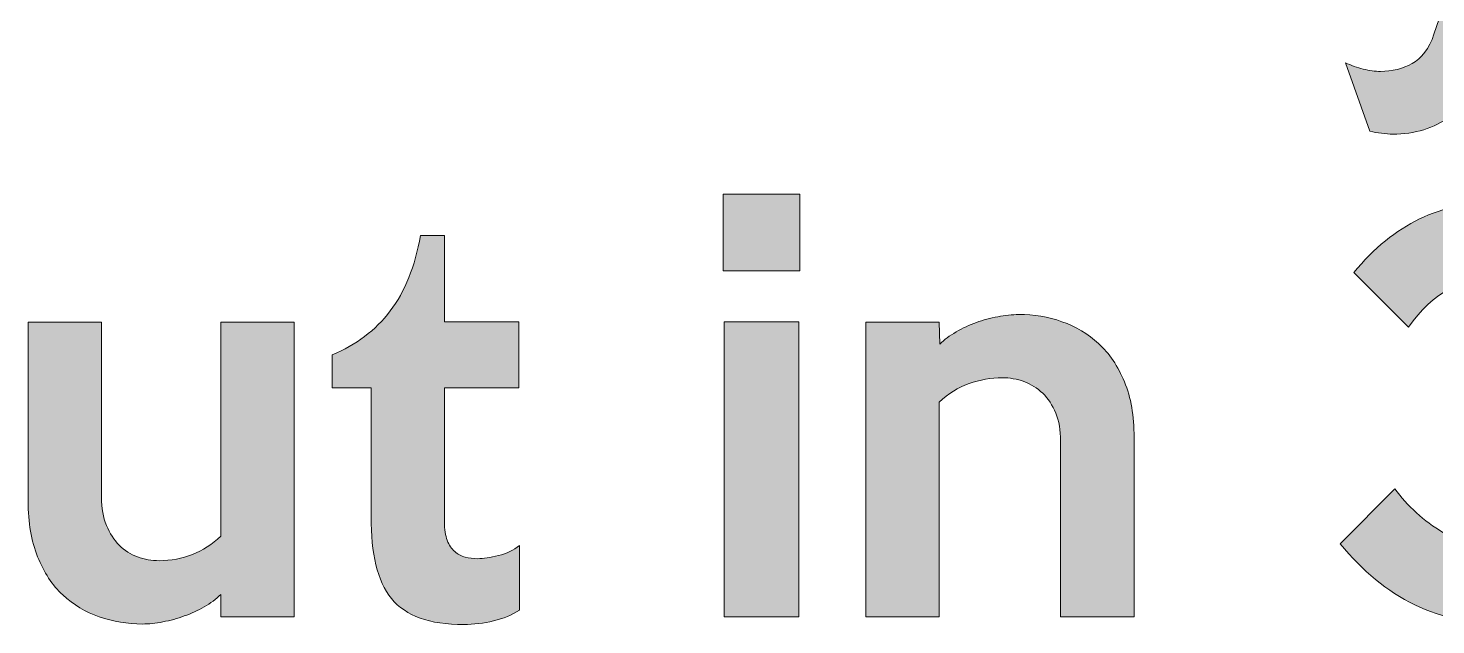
# Model space of a CAD drawing. Header units: inches. Extents: x -572 to 1154, y 60 to 244.
# Drawn here: x 500.19 to 514, y 122.09 to 127.95 of the extents above; entities that cross this region are included whole.
import ezdxf

# ---------------------------------------------------------------- set-up
doc = ezdxf.new("R2010")
doc.units = ezdxf.units.IN
doc.header["$MEASUREMENT"] = 0
doc.layers.add('Layer 1', color=7, linetype='Continuous')

# ---------------------------------------------------------------- blocks, each defined once
blk = doc.blocks.new('block 12')
at = {"layer": 'Layer 1', "true_color": 0xffffff}
h = blk.add_hatch(color=7, dxfattribs=at)
h.dxf.hatch_style = 2
edge = h.paths.add_edge_path()
edge.add_spline(control_points=[(515.82, 131.068), (515.82, 131.068), (514.519, 127.634), (514.519, 127.634), (514.423, 127.376), (514.296, 127.192), (514.139, 127.079), (513.983, 126.965), (513.796, 126.908), (513.579, 126.908), (513.546, 126.908), (513.509, 126.911), (513.469, 126.916), (513.429, 126.921), (513.39, 126.928), (513.354, 126.938), (513.354, 126.938), (513.114, 127.608), (513.114, 127.608), (513.17, 127.582), (513.229, 127.561), (513.289, 127.546), (513.349, 127.531), (513.406, 127.523), (513.458, 127.523), (513.572, 127.523), (513.675, 127.549), (513.768, 127.6), (513.863, 127.653), (513.934, 127.748), (513.983, 127.888), (513.983, 127.888), (514.083, 128.178), (514.083, 128.178), (514.083, 128.178), (512.969, 131.067), (512.969, 131.067), (512.969, 131.067), (513.754, 131.067), (513.754, 131.067), (513.754, 131.067), (514.419, 129.208), (514.419, 129.208), (514.419, 129.208), (515.044, 131.067), (515.044, 131.067), (515.044, 131.067), (515.82, 131.068), (515.82, 131.068), (515.82, 131.068), (515.82, 131.068), (515.82, 131.068)], knot_values=[0, 0, 0, 0, 1, 1, 1, 2, 2, 2, 3, 3, 3, 4, 4, 4, 5, 5, 5, 6, 6, 6, 7, 7, 7, 8, 8, 8, 9, 9, 9, 10, 10, 10, 11, 11, 11, 12, 12, 12, 13, 13, 13, 14, 14, 14, 15, 15, 15, 16, 16, 16, 17, 17, 17, 17], degree=3, periodic=1)
at = {"layer": 'Layer 1', "lineweight": 0}
blk.add_open_spline([(515.82, 131.068), (515.82, 131.068), (514.519, 127.634), (514.519, 127.634), (514.423, 127.376), (514.296, 127.192), (514.139, 127.079), (513.983, 126.965), (513.796, 126.908), (513.579, 126.908), (513.546, 126.908), (513.509, 126.911), (513.469, 126.916), (513.429, 126.921), (513.39, 126.928), (513.354, 126.938), (513.354, 126.938), (513.114, 127.608), (513.114, 127.608), (513.17, 127.582), (513.229, 127.561), (513.289, 127.546), (513.349, 127.531), (513.406, 127.523), (513.458, 127.523), (513.572, 127.523), (513.675, 127.549), (513.768, 127.6), (513.863, 127.653), (513.934, 127.748), (513.983, 127.888), (513.983, 127.888), (514.083, 128.178), (514.083, 128.178), (514.083, 128.178), (512.969, 131.067), (512.969, 131.067), (512.969, 131.067), (513.754, 131.067), (513.754, 131.067), (513.754, 131.067), (514.419, 129.208), (514.419, 129.208), (514.419, 129.208), (515.044, 131.067), (515.044, 131.067), (515.044, 131.067), (515.82, 131.068), (515.82, 131.068), (515.82, 131.068), (515.82, 131.068), (515.82, 131.068)], degree=3, knots=[0, 0, 0, 0, 1, 1, 1, 2, 2, 2, 3, 3, 3, 4, 4, 4, 5, 5, 5, 6, 6, 6, 7, 7, 7, 8, 8, 8, 9, 9, 9, 10, 10, 10, 11, 11, 11, 12, 12, 12, 13, 13, 13, 14, 14, 14, 15, 15, 15, 16, 16, 16, 17, 17, 17, 17], dxfattribs=at)
blk = doc.blocks.new('block 13')
at = {"layer": 'Layer 1', "true_color": 0xffffff}
h = blk.add_hatch(color=7, dxfattribs=at)
h.dxf.hatch_style = 2
h.paths.add_polyline_path([(507.76, 125.568), (507.01, 125.568), (507.01, 126.318), (507.76, 126.318)])
h.paths.add_polyline_path([(507.75, 122.173), (507.02, 122.173), (507.02, 125.068), (507.75, 125.068)])
h = blk.add_hatch(color=7, dxfattribs=at)
h.dxf.hatch_style = 2
edge = h.paths.add_edge_path()
edge.add_spline(control_points=[(516.169, 123.382), (516.169, 123.172), (516.13, 122.987), (516.052, 122.825), (515.974, 122.664), (515.869, 122.528), (515.737, 122.42), (515.605, 122.312), (515.45, 122.231), (515.274, 122.175), (515.097, 122.121), (514.91, 122.094), (514.714, 122.094), (514.37, 122.094), (514.064, 122.16), (513.794, 122.291), (513.524, 122.423), (513.281, 122.622), (513.064, 122.889), (513.064, 122.889), (513.6, 123.429), (513.6, 123.429), (513.66, 123.345), (513.73, 123.266), (513.81, 123.194), (513.89, 123.12), (513.977, 123.056), (514.07, 123.001), (514.163, 122.946), (514.262, 122.903), (514.368, 122.871), (514.473, 122.839), (514.578, 122.823), (514.685, 122.823), (514.774, 122.823), (514.86, 122.836), (514.942, 122.861), (515.023, 122.886), (515.095, 122.922), (515.156, 122.971), (515.217, 123.02), (515.268, 123.079), (515.306, 123.151), (515.345, 123.223), (515.364, 123.307), (515.364, 123.404), (515.364, 123.527), (515.329, 123.624), (515.259, 123.696), (515.189, 123.768), (515.101, 123.821), (514.996, 123.859), (514.891, 123.895), (514.78, 123.918), (514.662, 123.926), (514.544, 123.934), (514.437, 123.938), (514.344, 123.938), (514.344, 123.938), (514.344, 124.498), (514.344, 124.498), (514.434, 124.498), (514.534, 124.504), (514.645, 124.513), (514.755, 124.523), (514.857, 124.546), (514.953, 124.581), (515.048, 124.616), (515.128, 124.668), (515.193, 124.738), (515.257, 124.808), (515.29, 124.901), (515.29, 125.018), (515.29, 125.105), (515.273, 125.18), (515.24, 125.243), (515.206, 125.306), (515.162, 125.359), (515.107, 125.4), (515.052, 125.442), (514.988, 125.473), (514.917, 125.493), (514.845, 125.513), (514.769, 125.523), (514.689, 125.523), (514.283, 125.523), (513.964, 125.354), (513.734, 125.013), (513.734, 125.013), (513.195, 125.549), (513.195, 125.549), (513.394, 125.789), (513.61, 125.964), (513.842, 126.076), (514.073, 126.187), (514.346, 126.244), (514.659, 126.244), (514.825, 126.244), (514.994, 126.218), (515.164, 126.166), (515.334, 126.115), (515.488, 126.041), (515.627, 125.944), (515.766, 125.847), (515.878, 125.726), (515.964, 125.581), (516.051, 125.436), (516.094, 125.272), (516.094, 125.089), (516.094, 124.995), (516.078, 124.906), (516.046, 124.821), (516.014, 124.737), (515.973, 124.658), (515.922, 124.586), (515.87, 124.515), (515.808, 124.449), (515.737, 124.391), (515.665, 124.332), (515.59, 124.284), (515.509, 124.244), (515.6, 124.21), (515.684, 124.165), (515.764, 124.109), (515.845, 124.052), (515.915, 123.986), (515.975, 123.91), (516.035, 123.835), (516.083, 123.754), (516.117, 123.666), (516.152, 123.577), (516.169, 123.483), (516.169, 123.382)], knot_values=[0, 0, 0, 0, 1, 1, 1, 2, 2, 2, 3, 3, 3, 4, 4, 4, 5, 5, 5, 6, 6, 6, 7, 7, 7, 8, 8, 8, 9, 9, 9, 10, 10, 10, 11, 11, 11, 12, 12, 12, 13, 13, 13, 14, 14, 14, 15, 15, 15, 16, 16, 16, 17, 17, 17, 18, 18, 18, 19, 19, 19, 20, 20, 20, 21, 21, 21, 22, 22, 22, 23, 23, 23, 24, 24, 24, 25, 25, 25, 26, 26, 26, 27, 27, 27, 28, 28, 28, 29, 29, 29, 30, 30, 30, 31, 31, 31, 32, 32, 32, 33, 33, 33, 34, 34, 34, 35, 35, 35, 36, 36, 36, 37, 37, 37, 38, 38, 38, 39, 39, 39, 40, 40, 40, 41, 41, 41, 42, 42, 42, 43, 43, 43, 44, 44, 44, 44], degree=3, periodic=1)
h = blk.add_hatch(color=7, dxfattribs=at)
h.dxf.hatch_style = 2
edge = h.paths.add_edge_path()
edge.add_spline(control_points=[(505.01, 122.238), (504.937, 122.191), (504.852, 122.157), (504.755, 122.132), (504.659, 122.11), (504.562, 122.097), (504.465, 122.097), (504.295, 122.097), (504.152, 122.118), (504.035, 122.16), (503.919, 122.202), (503.825, 122.266), (503.755, 122.352), (503.685, 122.439), (503.634, 122.55), (503.602, 122.683), (503.57, 122.816), (503.554, 122.973), (503.554, 123.153), (503.554, 123.153), (503.554, 124.418), (503.554, 124.418), (503.554, 124.418), (503.174, 124.418), (503.174, 124.418), (503.174, 124.418), (503.174, 124.743), (503.174, 124.743), (503.408, 124.84), (503.597, 124.983), (503.742, 125.173), (503.887, 125.363), (503.985, 125.61), (504.04, 125.914), (504.04, 125.914), (504.274, 125.914), (504.274, 125.914), (504.274, 125.914), (504.274, 125.068), (504.274, 125.068), (504.274, 125.068), (505.004, 125.068), (505.004, 125.068), (505.004, 125.068), (505.004, 124.418), (505.004, 124.418), (505.004, 124.418), (504.274, 124.418), (504.274, 124.418), (504.274, 124.418), (504.274, 123.103), (504.274, 123.103), (504.274, 123.03), (504.283, 122.969), (504.302, 122.923), (504.32, 122.876), (504.345, 122.84), (504.375, 122.813), (504.405, 122.786), (504.439, 122.768), (504.477, 122.758), (504.515, 122.748), (504.556, 122.743), (504.6, 122.743), (504.656, 122.743), (504.724, 122.753), (504.805, 122.773), (504.885, 122.793), (504.953, 122.826), (505.01, 122.873), (505.01, 122.873), (505.01, 122.238), (505.01, 122.238), (505.01, 122.238), (505.01, 122.238), (505.01, 122.238)], knot_values=[0, 0, 0, 0, 1, 1, 1, 2, 2, 2, 3, 3, 3, 4, 4, 4, 5, 5, 5, 6, 6, 6, 7, 7, 7, 8, 8, 8, 9, 9, 9, 10, 10, 10, 11, 11, 11, 12, 12, 12, 13, 13, 13, 14, 14, 14, 15, 15, 15, 16, 16, 16, 17, 17, 17, 18, 18, 18, 19, 19, 19, 20, 20, 20, 21, 21, 21, 22, 22, 22, 23, 23, 23, 24, 24, 24, 25, 25, 25, 25], degree=3, periodic=1)
h = blk.add_hatch(color=7, dxfattribs=at)
h.dxf.hatch_style = 2
edge = h.paths.add_edge_path()
edge.add_spline(control_points=[(511.04, 122.173), (511.04, 122.173), (510.32, 122.173), (510.32, 122.173), (510.32, 122.173), (510.32, 123.898), (510.32, 123.898), (510.32, 124.002), (510.303, 124.093), (510.272, 124.171), (510.24, 124.248), (510.197, 124.314), (510.144, 124.366), (510.091, 124.417), (510.03, 124.455), (509.96, 124.481), (509.892, 124.505), (509.82, 124.518), (509.747, 124.518), (509.637, 124.518), (509.528, 124.498), (509.421, 124.461), (509.314, 124.422), (509.216, 124.361), (509.129, 124.277), (509.129, 124.277), (509.129, 122.172), (509.129, 122.172), (509.129, 122.172), (508.41, 122.172), (508.41, 122.172), (508.41, 122.172), (508.41, 125.062), (508.41, 125.062), (508.41, 125.062), (509.129, 125.062), (509.129, 125.062), (509.129, 125.062), (509.135, 124.848), (509.135, 124.848), (509.178, 124.891), (509.231, 124.931), (509.294, 124.967), (509.358, 125.004), (509.424, 125.035), (509.493, 125.06), (509.56, 125.085), (509.631, 125.105), (509.703, 125.117), (509.774, 125.131), (509.843, 125.138), (509.91, 125.138), (510.057, 125.138), (510.198, 125.115), (510.333, 125.068), (510.468, 125.021), (510.588, 124.95), (510.693, 124.853), (510.798, 124.757), (510.882, 124.631), (510.946, 124.478), (511.009, 124.324), (511.041, 124.143), (511.041, 123.933), (511.041, 123.933), (511.041, 122.173), (511.041, 122.173), (511.041, 122.173), (511.04, 122.173), (511.04, 122.173), (511.04, 122.173), (511.04, 122.173), (511.04, 122.173)], knot_values=[0, 0, 0, 0, 1, 1, 1, 2, 2, 2, 3, 3, 3, 4, 4, 4, 5, 5, 5, 6, 6, 6, 7, 7, 7, 8, 8, 8, 9, 9, 9, 10, 10, 10, 11, 11, 11, 12, 12, 12, 13, 13, 13, 14, 14, 14, 15, 15, 15, 16, 16, 16, 17, 17, 17, 18, 18, 18, 19, 19, 19, 20, 20, 20, 21, 21, 21, 22, 22, 22, 23, 23, 23, 24, 24, 24, 24], degree=3, periodic=1)
h = blk.add_hatch(color=7, dxfattribs=at)
h.dxf.hatch_style = 2
edge = h.paths.add_edge_path()
edge.add_spline(control_points=[(502.8, 122.173), (502.8, 122.173), (502.08, 122.173), (502.08, 122.173), (502.08, 122.173), (502.08, 122.393), (502.08, 122.393), (502.033, 122.346), (501.979, 122.306), (501.918, 122.271), (501.856, 122.235), (501.791, 122.205), (501.722, 122.181), (501.654, 122.156), (501.584, 122.137), (501.512, 122.123), (501.441, 122.11), (501.373, 122.102), (501.31, 122.102), (501.164, 122.102), (501.023, 122.126), (500.888, 122.172), (500.753, 122.219), (500.634, 122.291), (500.53, 122.387), (500.427, 122.483), (500.344, 122.609), (500.283, 122.762), (500.221, 122.916), (500.19, 123.097), (500.19, 123.307), (500.19, 123.307), (500.19, 125.063), (500.19, 125.063), (500.19, 125.063), (500.91, 125.063), (500.91, 125.063), (500.91, 125.063), (500.91, 123.343), (500.91, 123.343), (500.91, 123.239), (500.926, 123.148), (500.958, 123.07), (500.99, 122.992), (501.031, 122.927), (501.083, 122.875), (501.135, 122.823), (501.194, 122.785), (501.263, 122.76), (501.331, 122.735), (501.402, 122.723), (501.476, 122.723), (501.709, 122.723), (501.91, 122.804), (502.081, 122.963), (502.081, 122.963), (502.081, 125.064), (502.081, 125.064), (502.081, 125.064), (502.801, 125.064), (502.801, 125.064), (502.801, 125.064), (502.801, 122.173), (502.801, 122.173), (502.801, 122.173), (502.8, 122.173), (502.8, 122.173)], knot_values=[0, 0, 0, 0, 1, 1, 1, 2, 2, 2, 3, 3, 3, 4, 4, 4, 5, 5, 5, 6, 6, 6, 7, 7, 7, 8, 8, 8, 9, 9, 9, 10, 10, 10, 11, 11, 11, 12, 12, 12, 13, 13, 13, 14, 14, 14, 15, 15, 15, 16, 16, 16, 17, 17, 17, 18, 18, 18, 19, 19, 19, 20, 20, 20, 21, 21, 21, 22, 22, 22, 22], degree=3, periodic=1)
at = {"layer": 'Layer 1', "lineweight": 0}
for points in [[(507.76, 125.568), (507.01, 125.568), (507.01, 126.318), (507.76, 126.318), (507.76, 125.568)], [(507.75, 122.173), (507.02, 122.173), (507.02, 125.068), (507.75, 125.068), (507.75, 122.173)]]:
    blk.add_lwpolyline(points, dxfattribs=at)
for points, knots in [([(516.169, 123.382), (516.169, 123.172), (516.13, 122.987), (516.052, 122.825), (515.974, 122.664), (515.869, 122.528), (515.737, 122.42), (515.605, 122.312), (515.45, 122.231), (515.274, 122.175), (515.097, 122.121), (514.91, 122.094), (514.714, 122.094), (514.37, 122.094), (514.064, 122.16), (513.794, 122.291), (513.524, 122.423), (513.281, 122.622), (513.064, 122.889), (513.064, 122.889), (513.6, 123.429), (513.6, 123.429), (513.66, 123.345), (513.73, 123.266), (513.81, 123.194), (513.89, 123.12), (513.977, 123.056), (514.07, 123.001), (514.163, 122.946), (514.262, 122.903), (514.368, 122.871), (514.473, 122.839), (514.578, 122.823), (514.685, 122.823), (514.774, 122.823), (514.86, 122.836), (514.942, 122.861), (515.023, 122.886), (515.095, 122.922), (515.156, 122.971), (515.217, 123.02), (515.268, 123.079), (515.306, 123.151), (515.345, 123.223), (515.364, 123.307), (515.364, 123.404), (515.364, 123.527), (515.329, 123.624), (515.259, 123.696), (515.189, 123.768), (515.101, 123.821), (514.996, 123.859), (514.891, 123.895), (514.78, 123.918), (514.662, 123.926), (514.544, 123.934), (514.437, 123.938), (514.344, 123.938), (514.344, 123.938), (514.344, 124.498), (514.344, 124.498), (514.434, 124.498), (514.534, 124.504), (514.645, 124.513), (514.755, 124.523), (514.857, 124.546), (514.953, 124.581), (515.048, 124.616), (515.128, 124.668), (515.193, 124.738), (515.257, 124.808), (515.29, 124.901), (515.29, 125.018), (515.29, 125.105), (515.273, 125.18), (515.24, 125.243), (515.206, 125.306), (515.162, 125.359), (515.107, 125.4), (515.052, 125.442), (514.988, 125.473), (514.917, 125.493), (514.845, 125.513), (514.769, 125.523), (514.689, 125.523), (514.283, 125.523), (513.964, 125.354), (513.734, 125.013), (513.734, 125.013), (513.195, 125.549), (513.195, 125.549), (513.394, 125.789), (513.61, 125.964), (513.842, 126.076), (514.073, 126.187), (514.346, 126.244), (514.659, 126.244), (514.825, 126.244), (514.994, 126.218), (515.164, 126.166), (515.334, 126.115), (515.488, 126.041), (515.627, 125.944), (515.766, 125.847), (515.878, 125.726), (515.964, 125.581), (516.051, 125.436), (516.094, 125.272), (516.094, 125.089), (516.094, 124.995), (516.078, 124.906), (516.046, 124.821), (516.014, 124.737), (515.973, 124.658), (515.922, 124.586), (515.87, 124.515), (515.808, 124.449), (515.737, 124.391), (515.665, 124.332), (515.59, 124.284), (515.509, 124.244), (515.6, 124.21), (515.684, 124.165), (515.764, 124.109), (515.845, 124.052), (515.915, 123.986), (515.975, 123.91), (516.035, 123.835), (516.083, 123.754), (516.117, 123.666), (516.152, 123.577), (516.169, 123.483), (516.169, 123.382)], [0, 0, 0, 0, 1, 1, 1, 2, 2, 2, 3, 3, 3, 4, 4, 4, 5, 5, 5, 6, 6, 6, 7, 7, 7, 8, 8, 8, 9, 9, 9, 10, 10, 10, 11, 11, 11, 12, 12, 12, 13, 13, 13, 14, 14, 14, 15, 15, 15, 16, 16, 16, 17, 17, 17, 18, 18, 18, 19, 19, 19, 20, 20, 20, 21, 21, 21, 22, 22, 22, 23, 23, 23, 24, 24, 24, 25, 25, 25, 26, 26, 26, 27, 27, 27, 28, 28, 28, 29, 29, 29, 30, 30, 30, 31, 31, 31, 32, 32, 32, 33, 33, 33, 34, 34, 34, 35, 35, 35, 36, 36, 36, 37, 37, 37, 38, 38, 38, 39, 39, 39, 40, 40, 40, 41, 41, 41, 42, 42, 42, 43, 43, 43, 44, 44, 44, 44]), ([(505.01, 122.238), (504.937, 122.191), (504.852, 122.157), (504.755, 122.132), (504.659, 122.11), (504.562, 122.097), (504.465, 122.097), (504.295, 122.097), (504.152, 122.118), (504.035, 122.16), (503.919, 122.202), (503.825, 122.266), (503.755, 122.352), (503.685, 122.439), (503.634, 122.55), (503.602, 122.683), (503.57, 122.816), (503.554, 122.973), (503.554, 123.153), (503.554, 123.153), (503.554, 124.418), (503.554, 124.418), (503.554, 124.418), (503.174, 124.418), (503.174, 124.418), (503.174, 124.418), (503.174, 124.743), (503.174, 124.743), (503.408, 124.84), (503.597, 124.983), (503.742, 125.173), (503.887, 125.363), (503.985, 125.61), (504.04, 125.914), (504.04, 125.914), (504.274, 125.914), (504.274, 125.914), (504.274, 125.914), (504.274, 125.068), (504.274, 125.068), (504.274, 125.068), (505.004, 125.068), (505.004, 125.068), (505.004, 125.068), (505.004, 124.418), (505.004, 124.418), (505.004, 124.418), (504.274, 124.418), (504.274, 124.418), (504.274, 124.418), (504.274, 123.103), (504.274, 123.103), (504.274, 123.03), (504.283, 122.969), (504.302, 122.923), (504.32, 122.876), (504.345, 122.84), (504.375, 122.813), (504.405, 122.786), (504.439, 122.768), (504.477, 122.758), (504.515, 122.748), (504.556, 122.743), (504.6, 122.743), (504.656, 122.743), (504.724, 122.753), (504.805, 122.773), (504.885, 122.793), (504.953, 122.826), (505.01, 122.873), (505.01, 122.873), (505.01, 122.238), (505.01, 122.238), (505.01, 122.238), (505.01, 122.238), (505.01, 122.238)], [0, 0, 0, 0, 1, 1, 1, 2, 2, 2, 3, 3, 3, 4, 4, 4, 5, 5, 5, 6, 6, 6, 7, 7, 7, 8, 8, 8, 9, 9, 9, 10, 10, 10, 11, 11, 11, 12, 12, 12, 13, 13, 13, 14, 14, 14, 15, 15, 15, 16, 16, 16, 17, 17, 17, 18, 18, 18, 19, 19, 19, 20, 20, 20, 21, 21, 21, 22, 22, 22, 23, 23, 23, 24, 24, 24, 25, 25, 25, 25]), ([(511.04, 122.173), (511.04, 122.173), (510.32, 122.173), (510.32, 122.173), (510.32, 122.173), (510.32, 123.898), (510.32, 123.898), (510.32, 124.002), (510.303, 124.093), (510.272, 124.171), (510.24, 124.248), (510.197, 124.314), (510.144, 124.366), (510.091, 124.417), (510.03, 124.455), (509.96, 124.481), (509.892, 124.505), (509.82, 124.518), (509.747, 124.518), (509.637, 124.518), (509.528, 124.498), (509.421, 124.461), (509.314, 124.422), (509.216, 124.361), (509.129, 124.277), (509.129, 124.277), (509.129, 122.172), (509.129, 122.172), (509.129, 122.172), (508.41, 122.172), (508.41, 122.172), (508.41, 122.172), (508.41, 125.062), (508.41, 125.062), (508.41, 125.062), (509.129, 125.062), (509.129, 125.062), (509.129, 125.062), (509.135, 124.848), (509.135, 124.848), (509.178, 124.891), (509.231, 124.931), (509.294, 124.967), (509.358, 125.004), (509.424, 125.035), (509.493, 125.06), (509.56, 125.085), (509.631, 125.105), (509.703, 125.117), (509.774, 125.131), (509.843, 125.138), (509.91, 125.138), (510.057, 125.138), (510.198, 125.115), (510.333, 125.068), (510.468, 125.021), (510.588, 124.95), (510.693, 124.853), (510.798, 124.757), (510.882, 124.631), (510.946, 124.478), (511.009, 124.324), (511.041, 124.143), (511.041, 123.933), (511.041, 123.933), (511.041, 122.173), (511.041, 122.173), (511.041, 122.173), (511.04, 122.173), (511.04, 122.173), (511.04, 122.173), (511.04, 122.173), (511.04, 122.173)], [0, 0, 0, 0, 1, 1, 1, 2, 2, 2, 3, 3, 3, 4, 4, 4, 5, 5, 5, 6, 6, 6, 7, 7, 7, 8, 8, 8, 9, 9, 9, 10, 10, 10, 11, 11, 11, 12, 12, 12, 13, 13, 13, 14, 14, 14, 15, 15, 15, 16, 16, 16, 17, 17, 17, 18, 18, 18, 19, 19, 19, 20, 20, 20, 21, 21, 21, 22, 22, 22, 23, 23, 23, 24, 24, 24, 24]), ([(502.8, 122.173), (502.8, 122.173), (502.08, 122.173), (502.08, 122.173), (502.08, 122.173), (502.08, 122.393), (502.08, 122.393), (502.033, 122.346), (501.979, 122.306), (501.918, 122.271), (501.856, 122.235), (501.791, 122.205), (501.722, 122.181), (501.654, 122.156), (501.584, 122.137), (501.512, 122.123), (501.441, 122.11), (501.373, 122.102), (501.31, 122.102), (501.164, 122.102), (501.023, 122.126), (500.888, 122.172), (500.753, 122.219), (500.634, 122.291), (500.53, 122.387), (500.427, 122.483), (500.344, 122.609), (500.283, 122.762), (500.221, 122.916), (500.19, 123.097), (500.19, 123.307), (500.19, 123.307), (500.19, 125.063), (500.19, 125.063), (500.19, 125.063), (500.91, 125.063), (500.91, 125.063), (500.91, 125.063), (500.91, 123.343), (500.91, 123.343), (500.91, 123.239), (500.926, 123.148), (500.958, 123.07), (500.99, 122.992), (501.031, 122.927), (501.083, 122.875), (501.135, 122.823), (501.194, 122.785), (501.263, 122.76), (501.331, 122.735), (501.402, 122.723), (501.476, 122.723), (501.709, 122.723), (501.91, 122.804), (502.081, 122.963), (502.081, 122.963), (502.081, 125.064), (502.081, 125.064), (502.081, 125.064), (502.801, 125.064), (502.801, 125.064), (502.801, 125.064), (502.801, 122.173), (502.801, 122.173), (502.801, 122.173), (502.8, 122.173), (502.8, 122.173)], [0, 0, 0, 0, 1, 1, 1, 2, 2, 2, 3, 3, 3, 4, 4, 4, 5, 5, 5, 6, 6, 6, 7, 7, 7, 8, 8, 8, 9, 9, 9, 10, 10, 10, 11, 11, 11, 12, 12, 12, 13, 13, 13, 14, 14, 14, 15, 15, 15, 16, 16, 16, 17, 17, 17, 18, 18, 18, 19, 19, 19, 20, 20, 20, 21, 21, 21, 22, 22, 22, 22])]:
    blk.add_open_spline(points, degree=3, knots=knots, dxfattribs=at)
blk = doc.blocks.new('block 9')
at = {"layer": 'Layer 1'}
for name in ['block 12', 'block 13']:
    blk.add_blockref(name, (0, 0), dxfattribs=at)
blk = doc.blocks.new('block 5')
at = {"layer": 'Layer 1'}
blk.add_blockref('block 9', (0, 0), dxfattribs=at)

msp = doc.modelspace()

# ---------------------------------------------------------------- block references
at = {"layer": 'Layer 1'}
msp.add_blockref('block 5', (0, 0), dxfattribs=at)

doc.saveas('drawing.dxf')
